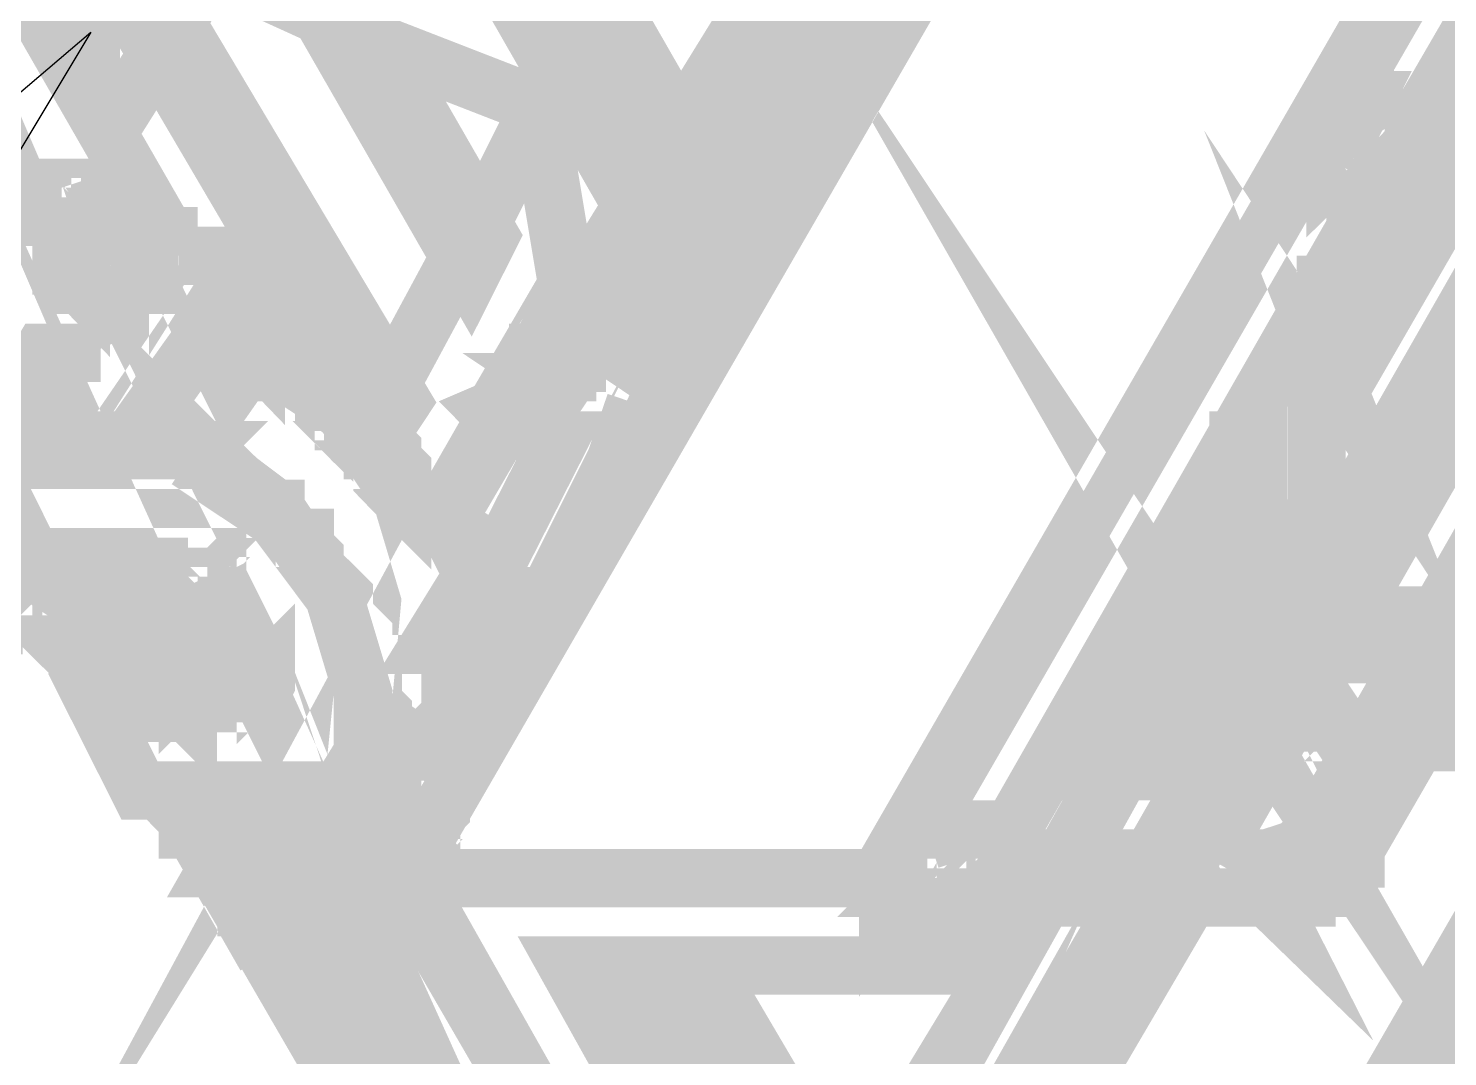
# Model space of a CAD drawing. Extents: x 0.1 to 11.6, y 0.3 to 16.2.
# Drawn here: x 4.9477 to 5.1908, y 4.4094 to 4.5856 of the extents above; entities that cross this region are included whole.
import ezdxf

# ---------------------------------------------------------------- set-up
doc = ezdxf.new("R2010")
doc.units = 0
doc.header["$MEASUREMENT"] = 0

msp = doc.modelspace()

# ---------------------------------------------------------------- linework, layer by layer
at = {"color": 0, "const_width": 0.01}
for points in [[(5.02001, 7.24164), (4.96001, 7.11501), (4.905, 6.98503), (4.85499, 6.85335), (4.81332, 6.72), (4.77501, 6.58501), (4.74501, 6.44835), (4.72, 6.31), (4.70167, 6.17165), (4.68832, 6.03168), (4.68164, 5.89165), (4.68164, 5.75168), (4.68832, 5.61165), (4.70167, 5.47168), (4.72, 5.33333), (4.74333, 5.19499), (4.77501, 5.05832), (4.81168, 4.92333), (4.85499, 4.78999), (4.90332, 4.65831), (4.95833, 4.53)], [(5.10167, 4.42503), (5.10167, 4.42665), (5.10167, 4.42503), (5.09332, 4.42503), (5.095, 4.42503), (5.10167, 4.42503), (5.10335, 4.42503), (5.10335, 4.42665), (5.095, 4.43832), (5.09332, 4.43832), (5.09332, 4.44), (5.01167, 4.44), (5.95503, 6.07497), (5.95503, 6.07335), (5.01167, 4.44)], [(5.23503, 4.565), (5.16835, 4.44835), (5.16997, 4.44835), (5.17165, 4.44835), (5.17333, 4.44835), (5.17333, 4.44667), (5.17503, 4.44667), (5.17503, 4.44499), (5.17503, 4.44667), (5.17333, 4.44667), (5.17333, 4.44835), (5.17165, 4.44835), (5.16997, 4.44835), (5.16835, 4.44835), (5.16499, 4.44499), (5.16, 4.44336), (5.15831, 4.44168), (5.15831, 4.44), (5.15831, 4.43832), (5.16, 4.43668), (5.15831, 4.44), (5.16, 4.44336), (5.10499, 4.44336), (5.10335, 4.44336), (5.10335, 4.44168), (5.10167, 4.44168), (5.10167, 4.44), (5.10167, 4.43832), (5.10335, 4.43832), (5.10335, 4.43668), (5.10499, 4.43668), (5.16, 4.43668), (5.16168, 4.43668), (5.16336, 4.43668), (5.16499, 4.43668), (5.16667, 4.43668), (5.16667, 4.43832), (5.16835, 4.43832), (5.16997, 4.43832), (5.16997, 4.44), (5.17165, 4.44), (5.17165, 4.44168), (5.17333, 4.44168), (5.17333, 4.44336), (5.17503, 4.44336), (5.17503, 4.44499), (6.09668, 6.03999)], [(6.06332, 5.98503), (6.07835, 5.95833), (6.04833, 5.95833), (6.07835, 5.95833), (6.08664, 5.95833), (5.15169, 4.34), (5.14333, 4.34), (6.07835, 5.95833)], [(5.01335, 4.44), (5.09332, 4.44), (5.095, 4.43832), (5.10167, 4.42665), (5.10167, 4.42503), (5.03999, 4.42503), (5.08832, 4.33832), (5.15169, 4.33832), (5.15332, 4.33832), (5.16, 4.32497), (5.15831, 4.32497), (5.07835, 4.32497), (5.08003, 4.32335), (5.16, 4.32335), (5.16, 4.32497), (5.16168, 4.32497), (5.16, 4.32497), (5.15332, 4.33832), (6.08832, 5.95833), (6.08832, 5.96001), (6.08832, 5.95833)], [(5.28, 4.71001), (5.28668, 4.72168), (5.28836, 4.72168), (5.29335, 4.71164), (5.28168, 4.73335)], [(5.11165, 4.935), (5.11501, 4.93164), (4.99832, 4.67503), (5.06332, 4.56168)], [(4.97835, 4.49164), (4.98665, 4.47331), (4.97835, 4.49001)], [(5.30832, 4.69168), (5.31, 4.69168), (5.31, 4.69), (5.30832, 4.69), (5.30664, 4.68832), (5.23665, 4.56836), (5.17665, 4.56836), (5.17503, 4.56836), (5.17503, 4.56668), (5.17333, 4.56668), (5.17333, 4.565), (5.17333, 4.56332), (5.17333, 4.56168), (5.17503, 4.56168), (5.17503, 4.56), (5.17665, 4.56), (5.23335, 4.56)], [(5.185, 4.56836), (5.25168, 4.68332)], [(5.25168, 4.68332), (5.185, 4.56836)], [(5.05501, 4.54833), (4.98335, 4.67503)], [(5.05501, 4.54833), (4.98335, 4.67333), (4.96332, 4.67333)], [(4.98335, 4.67333), (4.99669, 4.67333), (4.99333, 4.66835), (4.99501, 4.66835), (5.06, 4.55664)], [(4.99333, 4.66835), (5.06, 4.55501)], [(5.01497, 4.49669), (5.02832, 4.51833), (5.01665, 4.49669), (5.02832, 4.51833)], [(5.02333, 4.54335), (4.97835, 4.62169)], [(5.00836, 4.51665), (5.01167, 4.52165), (4.965, 4.59999), (4.96332, 4.595)], [(4.94168, 4.60167), (4.97331, 4.54665), (4.94168, 4.60167), (4.92333, 4.60167)], [(5.08165, 4.59999), (5.02501, 4.48833), (5.02501, 4.48665), (5.02669, 4.48665), (5.02669, 4.48503), (5.02832, 4.48503), (5.03, 4.48503), (5.03168, 4.48503), (5.03331, 4.48665), (5.035, 4.48665), (5.035, 4.48833), (5.03668, 4.48833), (5.04833, 4.51167)], [(4.97331, 4.58664), (4.97835, 4.59668), (4.99669, 4.58832)], [(5.06332, 4.54167), (5.06332, 4.54335), (5.09, 4.59668)], [(5.06668, 4.54335), (5.09169, 4.59668)], [(5.00836, 4.51665), (4.96332, 4.595), (4.96164, 4.595), (5.00667, 4.51833)], [(4.95503, 4.57835), (4.96332, 4.59169)], [(5.14501, 4.47), (5.14501, 4.47499), (5.14833, 4.47999), (5.155, 4.47), (5.14165, 4.49333)], [(4.96164, 4.56836), (4.97, 4.58165)], [(5.02501, 4.55333), (5.03668, 4.57167), (5.00667, 4.58333)], [(4.95833, 4.57335), (4.95833, 4.57497), (4.95833, 4.57667), (4.95665, 4.57835), (4.95665, 4.58003)], [(5.16997, 4.56332), (5.17503, 4.57335)], [(5.17665, 4.57335), (5.17503, 4.57335), (5.17665, 4.57335), (5.17165, 4.56332)], [(5.18001, 4.56836), (5.17665, 4.57335)], [(5.03668, 4.57167), (5.035, 4.57167), (5.03999, 4.54167), (5.04167, 4.53836), (5.03999, 4.54167), (5.02832, 4.52165)], [(5.17665, 4.56999), (5.17665, 4.57167)], [(5.05003, 4.51665), (5.06332, 4.54167), (5.07835, 4.56836), (5.07667, 4.56836)], [(5.17165, 4.565), (5.17333, 4.565), (5.17333, 4.56332), (5.17165, 4.56168), (5.17165, 4.56332), (5.17333, 4.56332)], [(5.17165, 4.56332), (5.17165, 4.565), (5.17165, 4.56332), (5.17165, 4.56168)], [(5.16835, 4.53), (5.17165, 4.52501), (5.16835, 4.53331)], [(5.17503, 4.55832), (5.17503, 4.55664), (5.17665, 4.55832)], [(5.07497, 4.56), (5.08165, 4.56)], [(5.11333, 4.44336), (5.18001, 4.56)], [(5.18001, 4.56), (5.11333, 4.44336)], [(5.14165, 4.44336), (5.20833, 4.56)], [(5.14501, 4.44336), (5.21164, 4.56)], [(5.14665, 4.44336), (5.21332, 4.56)], [(5.15001, 4.44336), (5.21669, 4.56)], [(5.16835, 4.51665), (5.19336, 4.56)], [(5.16835, 4.51833), (5.19336, 4.56)], [(5.17333, 4.55501), (5.16997, 4.56168)], [(5.17165, 4.56168), (5.17503, 4.55501), (5.17833, 4.56)], [(4.95335, 4.55832), (4.94835, 4.55832), (4.94997, 4.55333), (4.95503, 4.55333)], [(4.95335, 4.55832), (4.94835, 4.55832)], [(4.95833, 4.54335), (4.96001, 4.54335), (4.96001, 4.54167), (4.95833, 4.54167), (4.95833, 4.54335), (4.95833, 4.54167), (4.96001, 4.54167), (4.96001, 4.54335), (4.96001, 4.54167), (4.95833, 4.54167), (4.95833, 4.54335), (4.95665, 4.54335), (4.95665, 4.54167), (4.95503, 4.54335), (4.95503, 4.54497), (4.95335, 4.54497), (4.95335, 4.54665), (4.95335, 4.54833), (4.95503, 4.54833), (4.95503, 4.55003), (4.95503, 4.55165), (4.95503, 4.55333), (4.95335, 4.55832), (4.95503, 4.55333), (4.95665, 4.55333), (4.95665, 4.55165), (4.95503, 4.55165), (4.95503, 4.55003), (4.95503, 4.54833), (4.95503, 4.54665), (4.95335, 4.54665), (4.95503, 4.54665), (4.95503, 4.54497), (4.95503, 4.54335), (4.95665, 4.54335)], [(4.96001, 4.55832), (4.96164, 4.55832), (4.96669, 4.55832), (4.96001, 4.55832), (4.96332, 4.55333), (4.96832, 4.55333)], [(4.97, 4.54335), (4.96832, 4.54335), (4.96832, 4.54497), (4.96669, 4.54497), (4.96669, 4.54665), (4.96669, 4.54833), (4.96832, 4.54833), (4.96832, 4.55003), (4.96832, 4.55165), (4.96832, 4.55333), (4.96669, 4.55832), (4.96832, 4.55333), (4.96832, 4.55165), (4.96669, 4.55003), (4.96164, 4.55003), (4.96164, 4.54833), (4.96164, 4.54665), (4.96164, 4.54497), (4.96164, 4.54335), (4.96332, 4.54335), (4.96332, 4.54167), (4.96832, 4.54167), (4.96669, 4.54497), (4.96669, 4.55003)], [(4.96669, 4.55832), (4.96832, 4.55832)], [(4.95167, 4.55664), (4.95167, 4.55501), (4.95335, 4.55501), (4.95167, 4.55501), (4.94997, 4.55501), (4.94997, 4.55664), (4.94997, 4.55501), (4.95167, 4.55501), (4.95335, 4.55501)], [(4.95335, 4.55501), (4.95503, 4.55501)], [(4.96332, 4.55664), (4.96332, 4.55501), (4.965, 4.55501), (4.96669, 4.55501), (4.965, 4.55501), (4.96332, 4.55501), (4.96332, 4.55664), (4.96332, 4.55501), (4.965, 4.55501), (4.96669, 4.55501)], [(5.07167, 4.55501), (5.07835, 4.55501)], [(5.17503, 4.55664), (5.17665, 4.55664)], [(5.17833, 4.55501), (5.19, 4.55501)], [(4.94997, 4.55333), (4.94997, 4.55165)], [(4.96332, 4.55333), (4.96332, 4.55165)], [(5.05832, 4.55333), (5.05333, 4.55333)], [(5.06836, 4.54335), (5.07167, 4.54665), (5.07167, 4.54497)], [(5.07667, 4.55333), (5.07167, 4.55333)], [(5.18832, 4.55333), (5.17665, 4.55333)], [(4.94997, 4.55003), (4.94835, 4.55003)], [(4.95503, 4.55165), (4.94997, 4.55165), (4.94997, 4.55003)], [(4.95503, 4.55003), (4.94997, 4.55003), (4.94997, 4.54833)], [(4.96332, 4.55003), (4.95503, 4.55003)], [(4.96832, 4.55165), (4.96332, 4.55165), (4.96164, 4.55003)], [(4.99001, 4.535), (4.99001, 4.53668), (4.98503, 4.54665), (4.965, 4.51497)], [(4.97, 4.55003), (4.96832, 4.55003)], [(4.96832, 4.54335), (4.97, 4.54335), (4.96832, 4.54335), (4.96832, 4.54497), (4.96832, 4.54665), (4.96832, 4.54833), (4.96832, 4.55003), (4.97, 4.55003), (4.97168, 4.55003), (4.97168, 4.54833), (4.97168, 4.54665), (4.97331, 4.54665), (4.97168, 4.54665)], [(4.97, 4.54335), (4.96832, 4.54335), (4.96832, 4.54497), (4.96832, 4.54665), (4.96832, 4.54833), (4.96832, 4.55003), (4.97, 4.55003), (4.97168, 4.55003), (4.97168, 4.54833), (4.97168, 4.54665)], [(5.05832, 4.55165), (5.05333, 4.55165)], [(5.05501, 4.55165), (5.05664, 4.55165), (5.05333, 4.55165)], [(5.06999, 4.55003), (5.07167, 4.54665), (5.07167, 4.54497)], [(4.98665, 4.53168), (4.98335, 4.53836), (4.98335, 4.53999), (4.98503, 4.54335), (4.99001, 4.53668)], [(4.98503, 4.54665), (4.97168, 4.54665), (4.94997, 4.51497)], [(5.00999, 4.52501), (5.02165, 4.54665), (5.00999, 4.52501), (5.02165, 4.54665)], [(5.07167, 4.54335), (5.06999, 4.54497), (5.06999, 4.54665)], [(5.07167, 4.54665), (5.07335, 4.54665)], [(5.17333, 4.54665), (5.17503, 4.54167)], [(5.17333, 4.54665), (5.185, 4.54665)], [(4.95665, 4.54335), (4.96332, 4.54335)], [(4.96001, 4.54335), (4.96164, 4.54335)], [(4.965, 4.51497), (4.98167, 4.53836), (4.98503, 4.53168)], [(4.98503, 4.54335), (4.98665, 4.54335)], [(5.06668, 4.54497), (5.06668, 4.54335), (5.06332, 4.53836)], [(5.06668, 4.54335), (5.06836, 4.54335)], [(5.06999, 4.54167), (5.06668, 4.54335)], [(5.06999, 4.54167), (5.06668, 4.54335)], [(5.06999, 4.54497), (5.07167, 4.54497)], [(4.95167, 4.54167), (4.95665, 4.54167), (4.95833, 4.53999), (4.96332, 4.53999)], [(5.03999, 4.54167), (5.05165, 4.54167)], [(5.06332, 4.54167), (5.065, 4.54167)], [(5.18164, 4.54167), (5.17165, 4.54167), (5.16997, 4.54167), (5.16997, 4.53999), (5.16997, 4.53668), (5.16997, 4.535), (5.17165, 4.53168), (5.17665, 4.53168)], [(4.98167, 4.53836), (4.98335, 4.53836)], [(4.98335, 4.53999), (4.98503, 4.53836), (4.98503, 4.53668)], [(4.98335, 4.53836), (5.00331, 4.52165), (5.00168, 4.52001)], [(4.98335, 4.53836), (4.98503, 4.53836)], [(5.03836, 4.53836), (5.03999, 4.53836), (5.03668, 4.53331), (5.03999, 4.53836), (5.05165, 4.53836)], [(5.05333, 4.51665), (5.06332, 4.53836), (5.06668, 4.53668)], [(5.16835, 4.53836), (5.16835, 4.49333), (5.16835, 4.53836), (5.16835, 4.49333)], [(4.98833, 4.52832), (4.98833, 4.53), (4.99001, 4.52832), (4.99001, 4.52669), (4.99164, 4.52669), (4.99333, 4.52501), (4.99501, 4.52333), (4.99669, 4.52333), (4.99832, 4.52165), (4.99832, 4.52001), (5, 4.51833), (5.00168, 4.51833), (5.00168, 4.51665), (5.00331, 4.51497), (5.00499, 4.51335), (5.00667, 4.51167), (5.00836, 4.50999), (5.00836, 4.50836), (5.00999, 4.50667), (5.01167, 4.50499), (5.01167, 4.50667), (5.01167, 4.50836), (5.01167, 4.50999), (5.00999, 4.51167), (5.00999, 4.51335), (5.00836, 4.51497), (5.00836, 4.51665), (5.00667, 4.51665), (5.00667, 4.51833), (5.00499, 4.51833), (5.00499, 4.52001), (5.00331, 4.52001), (5.00331, 4.52165)], [(4.98833, 4.53331), (4.99001, 4.535), (4.99001, 4.53668)], [(4.97667, 4.53168), (4.97667, 4.53), (4.97835, 4.53), (4.97999, 4.53), (4.97999, 4.53168), (4.97999, 4.53331), (4.97835, 4.53331)], [(4.98503, 4.535), (5.00168, 4.52001), (5.00331, 4.51833), (5.00499, 4.51665), (5.00667, 4.51497), (5.00667, 4.51335), (5.00836, 4.51335), (5.00836, 4.51167), (5.00999, 4.50999), (5.00999, 4.50836), (5.00999, 4.50667), (5.00999, 4.50499)], [(5.03, 4.52165), (5.03668, 4.53331)], [(5.035, 4.53), (5.03668, 4.53331), (5.04833, 4.53331)], [(5.06168, 4.53331), (5.065, 4.53331)], [(4.97999, 4.53168), (4.97835, 4.53168), (4.97667, 4.53168)], [(4.97999, 4.53168), (4.97835, 4.53168)], [(5.17503, 4.53168), (5.17165, 4.52501)], [(4.94, 4.51335), (4.94997, 4.53), (4.96001, 4.53)], [(4.97499, 4.53), (4.98665, 4.53), (4.97499, 4.51335), (4.97667, 4.51167), (4.97835, 4.51167), (4.97999, 4.50999), (4.98167, 4.50999), (4.98335, 4.50836), (4.98503, 4.50667), (4.98665, 4.50499), (4.98833, 4.50331), (4.99001, 4.50331), (4.99001, 4.50168), (4.99164, 4.5), (4.99333, 4.49832), (4.99501, 4.49832), (4.99501, 4.49669), (4.99669, 4.49501), (4.99669, 4.49333), (4.99832, 4.49164), (5, 4.49001), (5.00168, 4.48833), (5.00168, 4.48665), (5.00168, 4.48503), (5.00331, 4.48335), (5.00499, 4.48167), (5.00499, 4.47999), (5.00499, 4.47835), (5.00499, 4.47667), (5.00667, 4.47667), (5.00667, 4.47499), (5.00667, 4.47331), (5.00667, 4.47168), (5.00667, 4.47), (5.00836, 4.46832), (5.00836, 4.46669), (5.00836, 4.465), (5.00667, 4.46332), (5.00667, 4.46164), (5.00667, 4.46001), (5.00667, 4.45833), (5.00667, 4.45665), (5.00499, 4.45665), (5.00499, 4.45503), (5.01497, 4.47), (5.01665, 4.48833), (5.01167, 4.50499), (5.00168, 4.52001), (4.98665, 4.53)], [(4.98833, 4.53), (4.98665, 4.53)], [(5.035, 4.52832), (5.03, 4.52165), (5.035, 4.52832), (5.035, 4.53), (5.04665, 4.53)], [(5.04497, 4.52832), (5.03331, 4.52832), (5.035, 4.52832), (5.04665, 4.52832)], [(5.04497, 4.52669), (5.035, 4.52669), (5.03331, 4.52832)], [(5.06332, 4.53), (5.05832, 4.53)], [(5.06168, 4.52832), (5.05832, 4.52832)], [(5.06168, 4.52832), (5.05832, 4.52832)], [(5.03168, 4.52165), (5.035, 4.52669)], [(5.06168, 4.52669), (5.05832, 4.52669)], [(5.03836, 4.52501), (5.02669, 4.52001), (5.03, 4.51665), (5.03999, 4.51665)], [(5.02669, 4.52001), (5.02832, 4.52001), (5.03999, 4.52501)], [(5.04335, 4.52165), (5.03836, 4.52501), (5.03999, 4.52501), (5.04335, 4.52333)], [(5.15831, 4.52333), (5.15831, 4.50168)], [(4.99669, 4.52165), (4.99832, 4.52165)], [(4.99669, 4.52165), (4.99832, 4.52165)], [(5, 4.51833), (5, 4.52001), (5.00168, 4.52001), (5.00168, 4.51833)], [(5.00667, 4.51833), (5.00836, 4.51833)], [(5.00667, 4.51833), (5.00836, 4.51833)], [(5.00667, 4.51833), (5.00836, 4.51833)], [(5.01497, 4.49669), (5.02832, 4.52001)], [(5.15668, 4.52001), (5.15831, 4.51833)], [(5.01665, 4.49669), (5.02832, 4.51665)], [(5.05501, 4.51497), (5.05003, 4.51665), (5.04833, 4.51167), (5.05165, 4.50999)], [(5.05003, 4.51665), (5.05165, 4.51665), (5.05501, 4.51497)], [(5.15831, 4.51497), (5.15668, 4.51497), (5.155, 4.51497), (5.155, 4.51335), (5.155, 4.51167), (5.155, 4.50999)], [(4.95665, 4.48833), (4.95503, 4.48833), (4.94997, 4.49164), (4.94, 4.51167), (4.97499, 4.51167), (4.97667, 4.51335), (4.94, 4.51335), (4.97499, 4.51335)], [(4.95833, 4.47835), (4.95665, 4.47499), (4.96669, 4.45503), (5.00331, 4.45503), (5.00499, 4.45503), (5.00499, 4.47168), (5, 4.48833), (4.99001, 4.50331), (4.97667, 4.51335), (4.94, 4.51335), (4.94, 4.51167)], [(5.00331, 4.45503), (5.00499, 4.47168), (5, 4.48833), (4.99001, 4.50168), (4.97499, 4.51167)], [(5.00667, 4.51167), (5.00836, 4.51167), (5.00836, 4.50999)], [(5.00667, 4.51167), (5.00836, 4.51167)], [(5.16667, 4.49001), (5.15332, 4.51167)], [(5.16168, 4.48167), (5.14833, 4.50499)], [(5.16168, 4.48167), (5.14833, 4.50499)], [(5.15668, 4.50499), (5.15831, 4.50499)], [(5.15668, 4.50499), (5.15831, 4.50499)], [(5.15831, 4.50331), (5.16, 4.50331)], [(5.15831, 4.50168), (5.16, 4.50168)], [(5.01833, 4.49001), (5.02669, 4.49001), (5.02832, 4.49501), (5.02333, 4.49832), (5.01665, 4.49501)], [(4.95833, 4.47499), (4.95665, 4.47667), (4.95503, 4.47835), (4.95335, 4.47999), (4.95167, 4.48167), (4.95167, 4.48335), (4.94997, 4.48335), (4.94997, 4.48503), (4.94997, 4.48665), (4.94835, 4.48833), (4.94835, 4.49001), (4.94667, 4.49164), (4.94667, 4.49333), (4.94667, 4.49501), (4.94667, 4.49669)], [(5.02333, 4.49832), (5.01665, 4.49501)], [(5.02333, 4.49832), (5.02832, 4.49501)], [(5.15668, 4.47331), (5.14501, 4.49669)], [(4.95833, 4.48665), (4.95503, 4.48833), (4.95833, 4.48335), (4.95503, 4.48833), (4.95503, 4.49001), (4.95335, 4.49001), (4.95335, 4.49164), (4.95503, 4.49164), (4.95665, 4.49164), (4.96164, 4.48833)], [(4.95503, 4.49333), (4.95665, 4.49501), (4.95503, 4.49501), (4.95503, 4.49333), (4.95335, 4.49164)], [(4.95665, 4.49501), (4.97667, 4.49501), (4.97499, 4.49333), (4.97331, 4.49333), (4.97331, 4.49164), (4.97499, 4.49164), (4.97667, 4.49164), (4.97667, 4.49001), (4.97835, 4.49001), (4.97835, 4.48833), (4.97667, 4.48665), (4.97667, 4.48503), (4.97835, 4.48503), (4.97835, 4.48335), (4.97999, 4.48335), (4.97999, 4.48167), (4.97999, 4.47999), (4.98167, 4.47999), (4.98167, 4.47835), (4.98167, 4.47667)], [(4.97835, 4.48833), (4.97835, 4.49001), (4.97835, 4.49164), (4.97999, 4.49164), (4.97999, 4.49333), (4.97835, 4.49333), (4.97667, 4.49501)], [(5.02832, 4.49501), (5.03, 4.49501)], [(5.15668, 4.47168), (5.14333, 4.49501)], [(4.97331, 4.49333), (4.95665, 4.49333), (4.95503, 4.49333), (4.97499, 4.49333)], [(4.96164, 4.49001), (4.95833, 4.49164), (4.95665, 4.49164), (4.95665, 4.49333)], [(4.95665, 4.49164), (4.95833, 4.49164)], [(4.96164, 4.49001), (4.96332, 4.49164), (4.965, 4.49164), (4.96669, 4.49164), (4.96832, 4.49164), (4.97, 4.49164), (4.97, 4.49001), (4.97168, 4.49001)], [(4.97331, 4.49164), (4.97168, 4.48833), (4.97331, 4.48833), (4.97499, 4.48665), (4.97667, 4.48665), (4.97835, 4.48833)], [(4.97999, 4.49164), (4.98833, 4.47499)], [(5.14833, 4.47999), (5.14165, 4.49164)], [(4.97168, 4.49001), (4.97, 4.49001), (4.96832, 4.49001), (4.96669, 4.49001), (4.965, 4.49001), (4.96332, 4.49001), (4.96164, 4.49001), (4.96164, 4.48833), (4.96001, 4.48833), (4.95833, 4.48503)], [(5.02669, 4.49001), (5.02832, 4.49001)], [(4.96669, 4.48503), (4.965, 4.48665), (4.96332, 4.48665), (4.96332, 4.48503), (4.96164, 4.48503), (4.96001, 4.48503), (4.96001, 4.48335), (4.96001, 4.48167), (4.96001, 4.47999), (4.96001, 4.47835), (4.96001, 4.47667), (4.96164, 4.47667), (4.96164, 4.47499), (4.96332, 4.47499), (4.96164, 4.47499), (4.96164, 4.47667), (4.96001, 4.47667), (4.96001, 4.47835), (4.96001, 4.47999), (4.96001, 4.48167), (4.96001, 4.48335), (4.96001, 4.48503), (4.96164, 4.48503), (4.96332, 4.48503), (4.96332, 4.48665), (4.965, 4.48665), (4.96669, 4.48503), (4.96832, 4.48503), (4.97, 4.48503), (4.97168, 4.48335), (4.97331, 4.48335), (4.97331, 4.48167), (4.97499, 4.48167), (4.97499, 4.47999), (4.97667, 4.47835), (4.97667, 4.47667), (4.97667, 4.47499), (4.97667, 4.47331), (4.97667, 4.47168), (4.97499, 4.47168), (4.97331, 4.47168), (4.97331, 4.47), (4.97168, 4.47), (4.97, 4.47), (4.97, 4.47168), (4.96832, 4.47168), (4.96669, 4.47168)], [(4.96164, 4.47499), (4.96164, 4.47667), (4.96001, 4.47835), (4.96001, 4.47999), (4.96001, 4.48167), (4.96001, 4.48335), (4.96001, 4.48503)], [(4.96164, 4.47835), (4.96001, 4.47835), (4.96001, 4.47999), (4.96001, 4.48167), (4.96001, 4.48335), (4.96164, 4.48335), (4.96164, 4.48503), (4.96332, 4.48503), (4.965, 4.48503), (4.96669, 4.48503), (4.96832, 4.48503), (4.97, 4.48503), (4.97168, 4.48335), (4.97331, 4.48335), (4.97331, 4.48167), (4.97499, 4.48167), (4.97499, 4.47999), (4.97499, 4.47835), (4.97667, 4.47835), (4.97667, 4.47667), (4.97667, 4.47499), (4.97667, 4.47331), (4.97499, 4.47331), (4.97499, 4.47168), (4.97331, 4.47168), (4.97168, 4.47168), (4.97, 4.47168)], [(4.97667, 4.47499), (4.97499, 4.47331), (4.97499, 4.47499), (4.97667, 4.47499), (4.97667, 4.47667), (4.97667, 4.47835), (4.97499, 4.47835), (4.97499, 4.47999), (4.97499, 4.48167), (4.97331, 4.48167), (4.97168, 4.48335), (4.97, 4.48335), (4.97, 4.48503), (4.96832, 4.48503), (4.96669, 4.48503), (4.965, 4.48503), (4.96332, 4.48503), (4.96164, 4.48503), (4.96164, 4.48335)], [(4.96164, 4.47999), (4.96164, 4.48167), (4.96164, 4.48335), (4.96332, 4.48335), (4.96332, 4.48503), (4.965, 4.48503), (4.96669, 4.48503), (4.96832, 4.48503), (4.97, 4.48335), (4.97168, 4.48335), (4.97168, 4.48167), (4.97331, 4.48167), (4.97331, 4.47999), (4.97499, 4.47999), (4.97499, 4.47835), (4.97499, 4.47667), (4.97499, 4.47499), (4.97499, 4.47331), (4.97331, 4.47331), (4.97168, 4.47331), (4.97168, 4.47168)], [(4.96669, 4.48503), (4.96332, 4.48503), (4.96164, 4.48335), (4.96164, 4.47835)], [(4.97667, 4.47331), (4.97499, 4.47331), (4.97499, 4.47168), (4.97331, 4.47168), (4.97168, 4.47168), (4.97168, 4.47331), (4.97331, 4.47331), (4.97499, 4.47499), (4.97499, 4.47667), (4.97499, 4.47835), (4.97499, 4.47999), (4.97331, 4.47999), (4.97331, 4.48167), (4.97168, 4.48167), (4.97168, 4.48335), (4.97, 4.48335), (4.96832, 4.48335), (4.96669, 4.48503), (4.965, 4.48503), (4.965, 4.48335), (4.96332, 4.48335), (4.96164, 4.48335), (4.96164, 4.48167), (4.96164, 4.47999)], [(4.96832, 4.48503), (4.96669, 4.48503)], [(4.97667, 4.48665), (4.97835, 4.48665)], [(4.98167, 4.47667), (4.98167, 4.48167), (4.97667, 4.48665)], [(5.19, 4.48503), (5.17333, 4.48503)], [(4.96001, 4.48335), (4.96001, 4.48167), (4.96001, 4.47999), (4.96164, 4.47999), (4.96164, 4.47835), (4.96164, 4.47667), (4.96164, 4.47499), (4.96332, 4.47499), (4.96332, 4.47331)], [(4.96164, 4.48335), (4.96001, 4.48335), (4.96001, 4.48167), (4.96001, 4.47999), (4.96164, 4.47999), (4.96164, 4.47835)], [(4.97168, 4.47331), (4.97331, 4.47499), (4.97499, 4.47667), (4.97331, 4.47835), (4.97331, 4.47999), (4.97168, 4.47999), (4.97168, 4.48167), (4.97, 4.48167), (4.97, 4.48335), (4.96832, 4.48335), (4.96669, 4.48335), (4.965, 4.48335), (4.96332, 4.48335), (4.96332, 4.48167), (4.96164, 4.47999)], [(4.96164, 4.48335), (4.96332, 4.48335)], [(4.97331, 4.47499), (4.97499, 4.47499), (4.97499, 4.47667), (4.97499, 4.47835), (4.97331, 4.47835), (4.97331, 4.47999), (4.97168, 4.48167), (4.97, 4.48167), (4.97, 4.48335), (4.96832, 4.48335), (4.96669, 4.48335), (4.965, 4.48335), (4.96332, 4.48335), (4.96332, 4.48167)], [(4.97331, 4.47499), (4.97499, 4.47499), (4.97499, 4.47667), (4.97499, 4.47835), (4.97331, 4.47835), (4.97331, 4.47999), (4.97168, 4.47999), (4.97168, 4.48167), (4.97, 4.48167), (4.97, 4.48335), (4.96832, 4.48335), (4.96669, 4.48335), (4.965, 4.48335), (4.96332, 4.48335), (4.96332, 4.48167)], [(4.97835, 4.47168), (4.97999, 4.47499), (4.98167, 4.47499), (4.98167, 4.47667), (4.98503, 4.47331), (4.98503, 4.47499)], [(4.97999, 4.48335), (4.98167, 4.48335)], [(4.97999, 4.48335), (4.98167, 4.48335)], [(4.98167, 4.48167), (4.98167, 4.48335), (4.97999, 4.48335)], [(4.97999, 4.48335), (4.98167, 4.48335)], [(4.97999, 4.48335), (4.98167, 4.48335), (4.97999, 4.48335), (4.98167, 4.48335)], [(4.97999, 4.48335), (4.98167, 4.48335)], [(4.97999, 4.48335), (4.98167, 4.48335)], [(4.97999, 4.48335), (4.98167, 4.48335)], [(4.97999, 4.48335), (4.98167, 4.48335)], [(4.97999, 4.48335), (4.98167, 4.48335)], [(4.97999, 4.48335), (4.98167, 4.48335)], [(4.97999, 4.48335), (4.98167, 4.48335)], [(4.97999, 4.48335), (4.98167, 4.48335)], [(4.97999, 4.48335), (4.98167, 4.48335)], [(4.97999, 4.48335), (4.98167, 4.48335)], [(4.98167, 4.48335), (4.98167, 4.48167), (4.97999, 4.48167), (4.98167, 4.48167), (4.98167, 4.48335), (4.97999, 4.48335), (4.97999, 4.48167), (4.98167, 4.48167), (4.98167, 4.47999), (4.98335, 4.47999), (4.98167, 4.47999), (4.98335, 4.47999), (4.98167, 4.47999), (4.98335, 4.47999), (4.98167, 4.47999), (4.98167, 4.48167), (4.98167, 4.47999), (4.98335, 4.47999)], [(4.97999, 4.48335), (4.98167, 4.48335)], [(4.97999, 4.48335), (4.98167, 4.48335)], [(4.97999, 4.48335), (4.98167, 4.48335)], [(4.97999, 4.48335), (4.98167, 4.48335)], [(4.97999, 4.48335), (4.98167, 4.48335)], [(4.97999, 4.48335), (4.98167, 4.48335)], [(4.97999, 4.48335), (4.98167, 4.48335)], [(4.97999, 4.48335), (4.98167, 4.48335)], [(4.98167, 4.48335), (4.98335, 4.48335)], [(4.98167, 4.48335), (4.98335, 4.48335)], [(4.98167, 4.48335), (4.98335, 4.48335)], [(4.98167, 4.48335), (4.98335, 4.48335)], [(4.98167, 4.48335), (4.98335, 4.48335)], [(4.98167, 4.48335), (4.98335, 4.48335)], [(4.98167, 4.48335), (4.98335, 4.48335)], [(4.98167, 4.48335), (4.98335, 4.48335)], [(4.98167, 4.48335), (4.98335, 4.48335)], [(4.98167, 4.48335), (4.98335, 4.48335)], [(4.98167, 4.48335), (4.98335, 4.48335)], [(4.98167, 4.48335), (4.98335, 4.48335)], [(4.98167, 4.48335), (4.98335, 4.48335)], [(4.98167, 4.48335), (4.98335, 4.48335)], [(4.98167, 4.48335), (4.98335, 4.48335)], [(4.98167, 4.48335), (4.98335, 4.48335)], [(4.98167, 4.48335), (4.98335, 4.48335)], [(4.98167, 4.48335), (4.98335, 4.48335)], [(4.98167, 4.48335), (4.98335, 4.48335)], [(4.98167, 4.48335), (4.98335, 4.48335)], [(4.98167, 4.48335), (4.98335, 4.48335)], [(4.98167, 4.48335), (4.98335, 4.48335)], [(4.98167, 4.48335), (4.98335, 4.48335)], [(4.98665, 4.47), (4.98833, 4.47331), (4.98833, 4.47499), (4.98665, 4.47331)], [(4.96001, 4.48167), (4.96164, 4.47667)], [(4.96164, 4.47667), (4.96001, 4.47835), (4.96001, 4.47999), (4.96001, 4.48167)], [(4.96669, 4.47168), (4.96832, 4.47168), (4.97, 4.47168), (4.97168, 4.47168), (4.97168, 4.47331), (4.97331, 4.47331), (4.97331, 4.47499), (4.97168, 4.47499), (4.97168, 4.47667), (4.97168, 4.47835), (4.97, 4.47835), (4.97, 4.47999), (4.96832, 4.47999), (4.96669, 4.47999), (4.96669, 4.48167), (4.965, 4.48167), (4.96332, 4.48167), (4.96332, 4.47999), (4.96164, 4.47999), (4.96164, 4.47835), (4.96164, 4.47667), (4.96164, 4.47499), (4.96332, 4.47499)], [(4.97331, 4.47331), (4.97331, 4.47499), (4.97168, 4.47667), (4.97168, 4.47835), (4.97, 4.47835), (4.97, 4.47999), (4.96832, 4.47999), (4.96669, 4.48167), (4.965, 4.48167), (4.96332, 4.48167), (4.96164, 4.48167), (4.96164, 4.47999)], [(4.96164, 4.47835), (4.96332, 4.47999), (4.965, 4.47999), (4.96669, 4.47999), (4.96832, 4.47999), (4.96832, 4.47835), (4.97, 4.47835), (4.97, 4.47667), (4.97168, 4.47667), (4.97168, 4.47499), (4.97168, 4.47331), (4.97, 4.47331)], [(4.96164, 4.47499), (4.96164, 4.47667), (4.96164, 4.47835), (4.96332, 4.47835), (4.96332, 4.47999), (4.965, 4.47999), (4.96669, 4.47999), (4.96669, 4.47835), (4.96832, 4.47835), (4.97, 4.47667), (4.97, 4.47499), (4.97168, 4.47499), (4.97168, 4.47331), (4.97, 4.47331), (4.97, 4.47168), (4.96832, 4.47168)], [(4.97, 4.47168), (4.97168, 4.47331), (4.97168, 4.47499), (4.97168, 4.47667), (4.97, 4.47667), (4.97, 4.47835), (4.96832, 4.47999), (4.96669, 4.47999), (4.965, 4.47999), (4.96332, 4.47999), (4.96164, 4.47999), (4.96164, 4.47835)], [(4.97499, 4.47999), (4.97667, 4.47835)], [(4.97499, 4.47999), (4.97667, 4.47999)], [(4.97999, 4.48167), (4.98167, 4.48167)], [(4.97999, 4.48167), (4.98167, 4.48167)], [(4.97999, 4.48167), (4.98167, 4.48167)], [(4.97999, 4.48167), (4.98167, 4.48167)], [(4.97999, 4.48167), (4.98167, 4.48167)], [(4.97999, 4.48167), (4.98167, 4.48167)], [(4.98167, 4.48167), (4.98335, 4.48167)], [(4.98167, 4.48167), (4.98335, 4.48167)], [(4.98167, 4.48167), (4.98335, 4.48167)], [(4.98167, 4.48167), (4.98335, 4.48167)], [(4.98167, 4.48167), (4.98335, 4.48167)], [(4.98167, 4.48167), (4.98335, 4.48167)], [(4.98167, 4.48167), (4.98335, 4.48167)], [(4.98167, 4.48167), (4.98335, 4.48167)], [(4.98167, 4.48167), (4.98335, 4.48167)], [(4.98167, 4.48167), (4.98335, 4.48167)], [(4.98167, 4.48167), (4.98335, 4.48167)], [(4.98167, 4.48167), (4.98335, 4.48167)], [(4.98167, 4.48167), (4.98335, 4.48167)], [(4.98167, 4.48167), (4.98335, 4.48167)], [(4.98167, 4.48167), (4.98335, 4.48167)], [(4.98167, 4.48167), (4.98335, 4.48167)], [(4.98167, 4.48167), (4.98335, 4.48167)], [(4.98167, 4.48167), (4.98335, 4.48167)], [(4.98167, 4.48167), (4.98335, 4.48167)], [(4.98167, 4.48167), (4.98335, 4.48167)], [(4.98167, 4.48167), (4.98335, 4.48167)], [(4.98167, 4.48167), (4.98335, 4.48167)], [(4.98167, 4.48167), (4.98335, 4.48167)], [(4.98167, 4.48167), (4.98335, 4.48167)], [(4.98167, 4.48167), (4.98335, 4.48167)], [(4.98167, 4.48167), (4.98335, 4.48167)], [(4.98167, 4.48167), (4.98335, 4.48167)], [(4.98167, 4.48167), (4.98335, 4.48167)], [(4.98167, 4.48167), (4.98335, 4.48167)], [(4.98167, 4.48167), (4.98335, 4.48167)], [(4.98167, 4.48167), (4.98335, 4.48167)], [(4.98167, 4.48167), (4.98335, 4.48167)], [(4.98167, 4.48167), (4.98335, 4.48167)], [(4.98167, 4.48167), (4.98335, 4.48167)], [(4.98167, 4.48167), (4.98335, 4.48167)], [(4.98167, 4.48167), (4.98335, 4.48167)], [(4.98167, 4.48167), (4.98335, 4.48167)], [(4.98167, 4.48167), (4.98335, 4.48167)], [(4.98167, 4.48167), (4.98335, 4.48167)], [(4.98167, 4.48167), (4.98335, 4.48167)], [(4.98167, 4.48167), (4.98335, 4.48167)], [(4.98167, 4.48167), (4.98335, 4.48167)], [(4.98167, 4.48167), (4.98335, 4.48167)], [(4.98167, 4.48167), (4.98335, 4.48167)], [(4.98167, 4.48167), (4.98335, 4.48167)], [(4.98167, 4.48167), (4.98335, 4.48167)], [(4.98167, 4.48167), (4.98335, 4.48167)], [(4.98167, 4.48167), (4.98335, 4.48167)], [(4.98167, 4.48167), (4.98335, 4.48167)], [(4.98167, 4.48167), (4.98335, 4.48167)], [(4.98167, 4.48167), (4.98335, 4.48167)], [(4.98167, 4.48167), (4.98335, 4.48167)], [(4.98167, 4.48167), (4.98335, 4.48167)], [(4.98167, 4.48167), (4.98335, 4.48167)], [(4.98167, 4.48167), (4.98335, 4.48167)], [(4.98167, 4.48167), (4.98335, 4.48167)], [(4.98167, 4.48167), (4.98335, 4.48167)], [(4.98167, 4.48167), (4.98335, 4.48167)], [(4.98167, 4.47999), (4.98335, 4.47999)], [(4.98167, 4.47999), (4.98335, 4.47999)], [(4.98167, 4.47999), (4.98335, 4.47999)], [(4.98167, 4.47999), (4.98335, 4.47999)], [(4.98167, 4.47999), (4.98335, 4.47999)], [(4.98167, 4.47999), (4.98335, 4.47999)], [(4.98167, 4.47999), (4.98335, 4.47999)], [(4.98167, 4.47999), (4.98335, 4.47999)], [(4.98167, 4.47999), (4.98335, 4.47999)], [(4.98167, 4.47999), (4.98335, 4.47999)], [(4.98167, 4.47999), (4.98335, 4.47999)], [(4.98167, 4.47999), (4.98335, 4.47999)], [(4.98167, 4.47999), (4.98335, 4.47999)], [(4.98167, 4.47999), (4.98335, 4.47999)], [(4.98167, 4.47999), (4.98335, 4.47999)], [(4.98167, 4.47999), (4.98335, 4.47999)], [(4.98167, 4.47999), (4.98335, 4.47999)], [(4.98167, 4.47999), (4.98335, 4.47999)], [(4.98167, 4.47999), (4.98335, 4.47999)], [(4.98167, 4.47999), (4.98335, 4.47999)], [(4.98167, 4.47999), (4.98335, 4.47999)], [(4.98167, 4.47999), (4.98335, 4.47999)], [(4.98167, 4.47999), (4.98335, 4.47999)], [(4.98167, 4.47999), (4.98335, 4.47999)], [(4.98167, 4.47999), (4.98335, 4.47999)], [(4.98167, 4.47999), (4.98335, 4.47999)], [(4.98167, 4.47999), (4.98335, 4.47999)], [(4.98167, 4.47999), (4.98335, 4.47999)], [(4.98167, 4.47999), (4.98335, 4.47999)], [(4.98167, 4.47999), (4.98335, 4.47999)], [(4.98167, 4.47999), (4.98335, 4.47999)], [(4.98167, 4.47999), (4.98335, 4.47999)], [(4.98167, 4.47999), (4.98335, 4.47999)], [(4.98167, 4.47999), (4.98335, 4.47999)], [(4.98167, 4.47999), (4.98335, 4.47999)], [(4.98167, 4.47999), (4.98335, 4.47999)], [(4.98167, 4.47999), (4.98335, 4.47999)], [(4.98167, 4.47999), (4.98335, 4.47999)], [(4.98167, 4.47999), (4.98335, 4.47999)], [(4.98167, 4.47999), (4.98335, 4.47999)], [(4.98167, 4.47999), (4.98335, 4.47999)], [(4.98167, 4.47999), (4.98335, 4.47999)], [(4.98167, 4.47999), (4.98335, 4.47999)], [(4.98167, 4.47999), (4.98335, 4.47999)], [(4.98167, 4.47999), (4.98335, 4.47999)], [(4.98167, 4.47999), (4.98335, 4.47999)], [(4.98167, 4.47999), (4.98335, 4.47999)], [(4.98167, 4.47999), (4.98335, 4.47999)], [(4.98335, 4.47999), (4.98503, 4.47999)], [(4.98335, 4.47999), (4.98503, 4.47999)], [(4.98335, 4.47999), (4.98503, 4.47999)], [(4.98335, 4.47999), (4.98503, 4.47999)], [(4.98335, 4.47999), (4.98503, 4.47999)], [(4.98335, 4.47999), (4.98503, 4.47999)], [(4.98335, 4.47999), (4.98503, 4.47999)], [(4.98335, 4.47999), (4.98503, 4.47999)], [(4.98335, 4.47999), (4.98503, 4.47999)], [(4.98335, 4.47999), (4.98503, 4.47999)], [(4.98335, 4.47999), (4.98503, 4.47999)], [(4.98335, 4.47999), (4.98503, 4.47999)], [(4.98335, 4.47999), (4.98503, 4.47999)], [(4.98335, 4.47999), (4.98503, 4.47999)], [(4.98335, 4.47999), (4.98503, 4.47999)], [(4.98335, 4.47999), (4.98503, 4.47999)], [(4.98335, 4.47999), (4.98503, 4.47999)], [(4.98335, 4.47999), (4.98503, 4.47999)], [(4.98335, 4.47999), (4.98503, 4.47999)], [(4.98335, 4.47999), (4.98503, 4.47999)], [(4.98335, 4.47999), (4.98503, 4.47999)], [(4.98335, 4.47999), (4.98503, 4.47999)], [(4.98335, 4.47999), (4.98503, 4.47999)], [(4.98335, 4.47999), (4.98503, 4.47999)], [(4.98335, 4.47999), (4.98503, 4.47999)], [(4.98335, 4.47999), (4.98503, 4.47999)], [(4.98335, 4.47999), (4.98503, 4.47999)], [(4.98335, 4.47999), (4.98503, 4.47999)], [(4.98335, 4.47999), (4.98503, 4.47999)], [(5.13997, 4.47), (5.14665, 4.48167)], [(5.14165, 4.47), (5.14833, 4.48167)], [(5.14501, 4.47499), (5.14833, 4.47999)], [(5.18668, 4.47999), (5.16997, 4.47999)], [(5.22499, 4.47999), (5.19499, 4.47999)], [(4.97168, 4.47168), (4.97331, 4.47168), (4.97499, 4.47168), (4.97499, 4.47331), (4.97667, 4.47331), (4.97667, 4.47499), (4.97667, 4.47667), (4.97667, 4.47835), (4.97667, 4.47667), (4.97667, 4.47499), (4.97667, 4.47331), (4.97667, 4.47168), (4.97499, 4.47168), (4.97331, 4.47168), (4.97331, 4.47), (4.97168, 4.47), (4.97, 4.47), (4.97, 4.47168), (4.96832, 4.47168), (4.96669, 4.47168), (4.96832, 4.47168), (4.97, 4.47168), (4.97, 4.47), (4.97168, 4.47), (4.97331, 4.47), (4.97331, 4.47168), (4.97499, 4.47168), (4.97667, 4.47168), (4.97667, 4.47331)], [(4.97331, 4.47835), (4.97331, 4.47667)], [(4.97331, 4.47835), (4.97499, 4.47835)], [(4.97331, 4.47835), (4.97331, 4.47667)], [(4.97331, 4.47835), (4.97499, 4.47835)], [(4.97331, 4.47835), (4.97499, 4.47835)], [(5.08333, 4.32335), (5.08664, 4.315), (5.05165, 4.315), (5.04833, 4.32335), (5.05165, 4.31332)], [(5.03331, 4.47835), (5.01833, 4.47835)], [(5.185, 4.47835), (5.16997, 4.47835)], [(5.22331, 4.47835), (5.19499, 4.47835)], [(4.97331, 4.47667), (4.97499, 4.47667)], [(4.97331, 4.47667), (4.97499, 4.47667)], [(4.97331, 4.47667), (4.97499, 4.47667)], [(4.97331, 4.47), (4.97499, 4.46832), (4.97499, 4.47)], [(4.97331, 4.47499), (4.97499, 4.47499)], [(4.97667, 4.47667), (4.97835, 4.47667)], [(4.98665, 4.47331), (4.98503, 4.47331), (4.98503, 4.47499), (4.98167, 4.47667)], [(5.03331, 4.47667), (5.01833, 4.47667)], [(5.01833, 4.47499), (5.02001, 4.47499)], [(5.14501, 4.47), (5.14501, 4.47499)], [(5.17833, 4.465), (5.17665, 4.465), (5.17665, 4.46332), (5.17503, 4.46332), (5.17333, 4.465), (5.16667, 4.47499)], [(5.17333, 4.465), (5.17333, 4.46332), (5.16667, 4.47331)], [(4.96164, 4.47331), (4.96164, 4.47168), (4.96332, 4.47168), (4.96332, 4.47), (4.965, 4.47), (4.96669, 4.47)], [(4.96669, 4.47168), (4.96832, 4.47168), (4.97, 4.47168), (4.97168, 4.47168), (4.97331, 4.47168), (4.97499, 4.47168), (4.97499, 4.47331)], [(4.97168, 4.47331), (4.97331, 4.47331)], [(4.98335, 4.47), (4.97835, 4.47), (4.98335, 4.47), (4.98503, 4.47), (4.98665, 4.47), (4.98665, 4.47168), (4.98665, 4.47331), (4.98503, 4.47331)], [(4.97999, 4.47331), (4.98335, 4.47)], [(5.01665, 4.47331), (5.03, 4.47331)], [(5.01665, 4.47331), (5.03, 4.47331)], [(5.17333, 4.46332), (5.17165, 4.46332), (5.16667, 4.47331)], [(4.96332, 4.47168), (4.965, 4.47168), (4.96669, 4.47168)], [(4.97331, 4.47168), (4.97331, 4.47), (4.97168, 4.47), (4.97168, 4.47168), (4.97, 4.47168), (4.96832, 4.47168)], [(4.97499, 4.47168), (4.97331, 4.47168), (4.97168, 4.47168), (4.97, 4.47168), (4.96832, 4.47168)], [(4.97168, 4.47168), (4.97331, 4.47168)], [(4.97168, 4.47168), (4.97331, 4.47168)], [(5.01497, 4.47), (5.01833, 4.47), (5.01665, 4.47168)], [(5.01833, 4.47), (5.01665, 4.47168)], [(5.01833, 4.47), (5.02001, 4.47)], [(5.01833, 4.47), (5.02001, 4.47)], [(5.01833, 4.47), (5.02001, 4.47)], [(5.00667, 4.45665), (5.01497, 4.46832)], [(5.01167, 4.44997), (5.01167, 4.44835), (5.01335, 4.44835), (5.01497, 4.44835), (5.01665, 4.44835), (5.01665, 4.44997), (5.01833, 4.45167), (5.01833, 4.45335), (5.01833, 4.45503), (5.01833, 4.45665), (5.01833, 4.45833), (5.01497, 4.46832)], [(5.155, 4.46832), (5.12831, 4.46832)], [(5.01497, 4.46669), (5.02669, 4.46669)], [(5.01497, 4.46669), (5.02669, 4.46669)], [(5.02001, 4.46669), (5.02165, 4.46332), (5.02333, 4.46164)], [(5.02165, 4.46669), (5.02333, 4.46332), (5.02333, 4.46164)], [(5.15332, 4.46669), (5.12668, 4.46669)], [(5.16997, 4.46669), (5.16336, 4.46669)], [(5.17665, 4.46332), (5.17833, 4.465), (5.17665, 4.465)], [(5.21669, 4.465), (5.21332, 4.465), (5.215, 4.46332), (5.21001, 4.46332), (5.21001, 4.465), (5.20167, 4.465), (5.20167, 4.46332), (5.19835, 4.46332), (5.19667, 4.465), (5.18832, 4.465), (5.19, 4.46332), (5.18668, 4.46332)], [(5.19, 4.46332), (5.19, 4.465)], [(5.01497, 4.45833), (5.01335, 4.45833), (5.01167, 4.45665), (5.01167, 4.45503), (5.01167, 4.45335), (5.01335, 4.45167), (5.01497, 4.45167)], [(5.14833, 4.45833), (5.12169, 4.45833)], [(5.14833, 4.45833), (5.12169, 4.45833)], [(5.125, 4.44336), (5.13336, 4.45833)], [(5.12668, 4.44336), (5.13499, 4.45833)], [(5.14501, 4.45335), (5.14501, 4.45833)], [(5.14501, 4.45167), (5.14501, 4.45335), (5.14501, 4.45833)], [(5.00667, 4.45665), (5.01167, 4.44997), (5.00999, 4.44997)], [(4.96832, 4.45503), (5.00499, 4.45503)], [(4.96832, 4.45503), (4.97, 4.45503)], [(4.97, 4.45503), (4.97499, 4.44997), (4.97499, 4.44835), (4.97667, 4.44835)], [(4.97168, 4.45503), (4.97499, 4.44997)], [(4.97667, 4.44997), (4.97499, 4.44997), (4.97499, 4.45167), (4.97499, 4.45335), (4.97499, 4.45503)], [(5.00836, 4.44835), (4.98665, 4.44835), (4.98503, 4.44835), (4.98503, 4.44667), (4.98335, 4.44667), (4.98167, 4.44168), (4.97999, 4.44168), (4.98665, 4.45335)], [(4.97667, 4.45503), (4.97667, 4.45335), (4.97667, 4.45167), (4.97667, 4.44997), (4.97999, 4.44336)], [(4.97835, 4.45503), (4.97835, 4.45335)], [(4.98167, 4.45335), (4.98167, 4.45167), (4.97999, 4.45167), (4.97835, 4.45167), (4.97835, 4.45335), (5.00667, 4.45335)], [(4.97999, 4.45167), (4.97999, 4.45335)], [(4.98833, 4.45335), (4.98665, 4.44997), (4.98665, 4.44835), (5.00836, 4.44835)], [(4.99333, 4.44835), (4.99001, 4.45335)], [(4.99832, 4.45335), (4.99832, 4.44997), (5, 4.44835)], [(5.00499, 4.45503), (5.00667, 4.45503), (5.00999, 4.44997), (5.00999, 4.44835), (5.01167, 4.44835), (5.01335, 4.44835), (5.01497, 4.44835)], [(5.00999, 4.44997), (5.00836, 4.44997), (5.00836, 4.45167), (5.00667, 4.45167), (5.00667, 4.45335)], [(5.01833, 4.45503), (5.02001, 4.45503)], [(5.14501, 4.45335), (5.14665, 4.45335)], [(5.00836, 4.45167), (5.00999, 4.44997), (5.01335, 4.44336)], [(4.97667, 4.44835), (4.97499, 4.44997)], [(4.98833, 4.42665), (4.97499, 4.44997)], [(4.98665, 4.44835), (4.98665, 4.44997)], [(4.98665, 4.44835), (4.99001, 4.44168), (5.00999, 4.44168), (5.07667, 4.32667)], [(5.00836, 4.44997), (5.01167, 4.44168)], [(5.10835, 4.44336), (5.10667, 4.44835), (5.10499, 4.44835), (5.10335, 4.44835)], [(4.98833, 4.44), (4.98335, 4.44667)], [(5.10499, 4.44667), (5.10667, 4.44667)], [(5.01167, 4.44168), (5.00999, 4.44168), (5.01167, 4.44336)], [(5.01167, 4.44), (5.01167, 4.44168), (5.01167, 4.44336)], [(5.10499, 4.44499), (5.10667, 4.44499)], [(5.04833, 4.32667), (5.04665, 4.32667), (4.97999, 4.44168)], [(5.05333, 4.33333), (5.05165, 4.33333), (5.05165, 4.33165), (5.05003, 4.33165), (5.04833, 4.32667), (4.98167, 4.44168)], [(4.99001, 4.44168), (4.98833, 4.44168)], [(5.10335, 4.43332), (5.10335, 4.435), (5.10335, 4.43332), (5.10499, 4.435)], [(4.98503, 4.43668), (4.98833, 4.44)], [(5.01167, 4.44), (5.01335, 4.44)], [(5.01167, 4.44), (5.01335, 4.44)], [(5.09332, 4.44), (5.01335, 4.44), (5.01167, 4.44), (5.01335, 4.44), (5.01167, 4.44)], [(5.01167, 4.44), (5.01167, 4.43832)], [(5.01167, 4.44), (5.01335, 4.44)], [(5.01167, 4.44), (5.01335, 4.44)], [(5.01167, 4.43832), (5.01335, 4.43832)], [(5.01335, 4.44), (5.01497, 4.44)], [(5.01335, 4.44), (5.01497, 4.44)], [(5.01335, 4.44), (5.01497, 4.44)], [(5.01335, 4.44), (5.01497, 4.44)], [(5.09999, 4.44), (5.09831, 4.43832), (5.09999, 4.43832), (5.09831, 4.43832), (5.09831, 4.44)], [(5.10835, 4.43668), (5.10335, 4.42665), (5.10167, 4.42665), (5.095, 4.43832)], [(5.10167, 4.43164), (5.09831, 4.43832)], [(5.09999, 4.43832), (5.09999, 4.44), (5.10167, 4.44), (5.10167, 4.43832), (5.09999, 4.43832), (5.09999, 4.44)], [(5.10167, 4.43832), (5.09999, 4.43832), (5.09999, 4.44)], [(5.09999, 4.43832), (5.10335, 4.43164), (5.10499, 4.43164), (5.10667, 4.43668)], [(5.10167, 4.43832), (5.09999, 4.43832)], [(5.01335, 4.435), (4.98503, 4.435), (4.98503, 4.43668), (5.01335, 4.43668)], [(5.08501, 4.34831), (5.13667, 4.43668)], [(5.08664, 4.345), (5.13997, 4.43668)], [(5.08664, 4.34332), (5.14165, 4.43668)], [(5.08832, 4.38167), (5.12169, 4.43668)], [(5.14501, 4.43668), (5.09, 4.34), (5.14665, 4.43668)], [(5.09, 4.37999), (5.12169, 4.43668)], [(5.09, 4.34), (5.14501, 4.43668)], [(5.10335, 4.42503), (5.11003, 4.43668)], [(5.10335, 4.43332), (5.10335, 4.435), (5.10335, 4.43668), (5.10499, 4.43668), (5.10499, 4.435), (5.10335, 4.435)], [(5.01665, 4.38997), (4.99164, 4.435)], [(4.99501, 4.435), (5.02001, 4.39165), (5.03836, 4.39165)], [(5.08501, 4.34999), (5.04167, 4.42503), (5.03999, 4.42503), (5.04167, 4.42503), (5.03999, 4.42503)], [(5.08501, 4.34831), (5.03999, 4.42503)], [(5.08832, 4.33832), (5.09, 4.34), (5.03999, 4.42503)], [(5.03999, 4.42503), (5.07835, 4.36003)], [(5.03999, 4.42503), (5.04167, 4.42503)], [(5.04167, 4.42503), (5.04335, 4.42503)], [(5.04167, 4.42503), (5.04335, 4.42503)], [(5.08664, 4.35167), (5.04335, 4.42503)], [(5.08664, 4.35335), (5.04497, 4.42503)], [(5.09169, 4.36165), (5.05501, 4.42503)], [(5.09169, 4.36165), (5.05501, 4.42503)], [(5.09668, 4.36833), (5.06332, 4.42503)]]:
    msp.add_lwpolyline(points, dxfattribs=at)
for points in [[(5.09332, 4.44), (6.03668, 6.07497), (6.03836, 6.07497), (6.03836, 6.07335), (5.095, 4.43832), (5.095, 4.44), (5.09332, 4.44)], [(5.14833, 4.67833), (5.16336, 4.70665), (5.16499, 4.70665), (5.14833, 4.67833)], [(5.02669, 4.55003), (4.98167, 4.62831), (4.97835, 4.62169), (5.02333, 4.54335), (5.02669, 4.55003)], [(4.95503, 4.57835), (4.96332, 4.59169), (4.95503, 4.57835)], [(4.95833, 4.57167), (4.95833, 4.57335), (4.95833, 4.57497), (4.95833, 4.57667), (4.95833, 4.57835), (4.95833, 4.58003), (4.95665, 4.58003), (4.95833, 4.58003), (4.95833, 4.57835), (4.95833, 4.57667), (4.95833, 4.57497), (4.95833, 4.57335), (4.95833, 4.57167)], [(5.17503, 4.56999), (5.17665, 4.57167), (5.17665, 4.56999), (5.17665, 4.56836), (5.17503, 4.56836), (5.17503, 4.56999)], [(5.035, 4.57167), (5.02501, 4.55165), (5.035, 4.57167)], [(5.17665, 4.56999), (5.17503, 4.56999), (5.17665, 4.56999)], [(4.96332, 4.53999), (4.96332, 4.54167), (4.96164, 4.54335), (4.96332, 4.53999)], [(5.17165, 4.56168), (5.16997, 4.56168), (5.16997, 4.56332), (5.17165, 4.56332), (5.16997, 4.56332), (5.16997, 4.56168), (5.17165, 4.56168)], [(5.20665, 4.56), (5.13997, 4.44336), (5.20665, 4.56)], [(5.15001, 4.44336), (5.21669, 4.56), (5.15001, 4.44336)], [(5.17503, 4.55832), (5.17503, 4.55664), (5.17503, 4.55832), (5.17503, 4.56), (5.17665, 4.56), (5.17665, 4.55832), (5.17503, 4.55832)], [(4.95167, 4.55664), (4.95167, 4.55501), (4.95335, 4.55501), (4.95167, 4.55501), (4.94997, 4.55501), (4.94997, 4.55664), (4.95167, 4.55664)], [(4.96332, 4.55664), (4.965, 4.55664), (4.965, 4.55501), (4.96669, 4.55501), (4.965, 4.55501), (4.96332, 4.55501), (4.96332, 4.55664)], [(5.17503, 4.55501), (5.17333, 4.55501), (5.17503, 4.55501)], [(4.98665, 4.53), (4.98665, 4.53168), (4.98503, 4.53168), (4.98665, 4.53)], [(5.03836, 4.53168), (5.03999, 4.53168), (5.03836, 4.53168)], [(5.03836, 4.53168), (5.03999, 4.53168), (5.03836, 4.53168)], [(5.06168, 4.53168), (5.06332, 4.53168), (5.06168, 4.53168)], [(5.06168, 4.53168), (5.06332, 4.53168), (5.06168, 4.53168)], [(4.95167, 4.51497), (4.965, 4.51497), (4.94997, 4.51497), (4.95167, 4.51497)], [(4.95665, 4.48833), (4.95833, 4.49001), (4.95665, 4.49001), (4.95665, 4.49164), (4.95503, 4.49164), (4.95503, 4.49001), (4.95665, 4.48833)], [(4.97667, 4.48833), (4.97667, 4.49001), (4.97667, 4.49164), (4.97499, 4.49164), (4.97331, 4.49001), (4.97499, 4.49001), (4.97499, 4.48833), (4.97667, 4.48833)], [(4.97835, 4.47835), (4.97835, 4.47999), (4.97667, 4.47999), (4.97667, 4.48167), (4.97499, 4.48167), (4.97499, 4.48335), (4.97331, 4.48335), (4.97331, 4.48503), (4.97168, 4.48503), (4.97, 4.48665), (4.96832, 4.48665), (4.96669, 4.48665), (4.96669, 4.48833), (4.965, 4.48833), (4.96332, 4.48833), (4.96164, 4.48833), (4.96164, 4.48665), (4.96001, 4.48665), (4.95833, 4.48665), (4.95833, 4.48503), (4.95833, 4.48335), (4.95665, 4.48335), (4.95665, 4.48167), (4.95833, 4.48167), (4.95833, 4.47999), (4.95833, 4.47835), (4.95833, 4.47667), (4.96001, 4.47667), (4.96001, 4.47499), (4.96164, 4.47499), (4.96164, 4.47331), (4.96332, 4.47331), (4.96332, 4.47168), (4.965, 4.47168), (4.96669, 4.47168), (4.96669, 4.47), (4.96832, 4.47), (4.97, 4.47), (4.97168, 4.47), (4.97168, 4.46832), (4.97331, 4.46832), (4.97499, 4.47), (4.97667, 4.47), (4.97835, 4.47), (4.97835, 4.47168), (4.97835, 4.47331), (4.97999, 4.47331), (4.97999, 4.47499), (4.97999, 4.47667), (4.97835, 4.47667), (4.97835, 4.47835)], [(4.97835, 4.47835), (4.97835, 4.47667), (4.97835, 4.47499), (4.97835, 4.47331), (4.97835, 4.47168), (4.97667, 4.47), (4.97499, 4.47), (4.97331, 4.47), (4.97168, 4.47), (4.97, 4.47), (4.96832, 4.47), (4.96669, 4.47), (4.96669, 4.47168), (4.965, 4.47168), (4.96332, 4.47168), (4.96332, 4.47331), (4.96164, 4.47331), (4.96164, 4.47499), (4.96001, 4.47499), (4.96001, 4.47667), (4.95833, 4.47667), (4.95833, 4.47835), (4.95833, 4.47999), (4.95833, 4.48167), (4.95833, 4.48335), (4.95833, 4.48503), (4.96001, 4.48665), (4.96164, 4.48665), (4.96332, 4.48665), (4.965, 4.48665), (4.96669, 4.48665), (4.96832, 4.48665), (4.97, 4.48665), (4.97, 4.48503), (4.97168, 4.48503), (4.97331, 4.48335), (4.97499, 4.48335), (4.97499, 4.48167), (4.97667, 4.48167), (4.97667, 4.47999), (4.97835, 4.47835)], [(4.96164, 4.47999), (4.96164, 4.48167), (4.96164, 4.48335), (4.96164, 4.48503), (4.96332, 4.48503), (4.965, 4.48503), (4.96669, 4.48503), (4.96832, 4.48503), (4.97, 4.48503), (4.97, 4.48335), (4.97168, 4.48335), (4.97331, 4.48167), (4.97499, 4.48167), (4.97499, 4.47999), (4.97499, 4.47835), (4.97667, 4.47835), (4.97667, 4.47667), (4.97667, 4.47499), (4.97499, 4.47331), (4.97331, 4.47331), (4.97168, 4.47168), (4.97331, 4.47168), (4.97331, 4.47331), (4.97499, 4.47331), (4.97667, 4.47499), (4.97667, 4.47667), (4.97667, 4.47835), (4.97499, 4.47999), (4.97331, 4.48167), (4.97331, 4.48335), (4.97168, 4.48335), (4.97, 4.48335), (4.97, 4.48503), (4.96832, 4.48503), (4.96669, 4.48503), (4.965, 4.48503), (4.96332, 4.48503), (4.96164, 4.48503), (4.96164, 4.48335), (4.96164, 4.48167), (4.96164, 4.47999)], [(4.96332, 4.48503), (4.965, 4.48503), (4.96332, 4.48503)], [(4.98335, 4.47999), (4.98167, 4.47999), (4.98335, 4.47999)], [(4.96332, 4.47835), (4.96164, 4.47835), (4.96164, 4.47667), (4.96164, 4.47499), (4.96332, 4.47499), (4.96332, 4.47331), (4.965, 4.47331), (4.965, 4.47168), (4.96669, 4.47168), (4.96832, 4.47168), (4.97, 4.47168), (4.97, 4.47331), (4.97, 4.47499), (4.97, 4.47667), (4.96832, 4.47667), (4.96832, 4.47835), (4.96669, 4.47835), (4.965, 4.47835), (4.96332, 4.47835)], [(4.97331, 4.47667), (4.97331, 4.47835), (4.97331, 4.47667)], [(4.97331, 4.47835), (4.97331, 4.47667), (4.97331, 4.47835)], [(5.02832, 4.47499), (5.03, 4.47499), (5.02832, 4.47499)], [(5.03, 4.47499), (5.02832, 4.47499), (5.03, 4.47499)], [(4.98503, 4.47168), (4.98503, 4.47331), (4.98335, 4.47331), (4.98335, 4.47168), (4.98503, 4.47168)], [(5.02001, 4.46832), (5.01833, 4.47), (5.02001, 4.46832)], [(5.12831, 4.47), (5.155, 4.47), (5.12831, 4.47)], [(5.01335, 4.45833), (5.01335, 4.45665), (5.01335, 4.45503), (5.01335, 4.45335), (5.01335, 4.45167), (5.01497, 4.45167), (5.01665, 4.45167), (5.01665, 4.45335), (5.01665, 4.45503), (5.01665, 4.45665), (5.01665, 4.45833), (5.01497, 4.45833), (5.01335, 4.45833)], [(4.97999, 4.45167), (4.97999, 4.45335), (4.97999, 4.45167)], [(5.01833, 4.45503), (5.01833, 4.45335), (5.01833, 4.45503)], [(5.10499, 4.44835), (5.09999, 4.44), (5.09831, 4.44), (5.10335, 4.44835), (5.10499, 4.44835)], [(5.10499, 4.44667), (5.10335, 4.44499), (5.10499, 4.44667), (5.10499, 4.44835), (5.10499, 4.44667), (5.10499, 4.44499), (5.10335, 4.44499), (5.10335, 4.44667), (5.10499, 4.44667)], [(5.07835, 4.32497), (5.01335, 4.44), (5.01167, 4.44), (5.01167, 4.43832), (5.07835, 4.32497)], [(5.13499, 4.43668), (5.08501, 4.34831), (5.13499, 4.43668)], [(5.10335, 4.43164), (5.10167, 4.43164), (5.10335, 4.43164)]]:
    msp.add_lwpolyline(points, close=True, dxfattribs=at)
at = {"color": 0}
msp.add_lwpolyline([(4.91336, 4.54665), (4.95833, 4.58501), (4.92833, 4.535), (4.91336, 4.54665)], close=True, dxfattribs=at)

doc.saveas('drawing.dxf')
